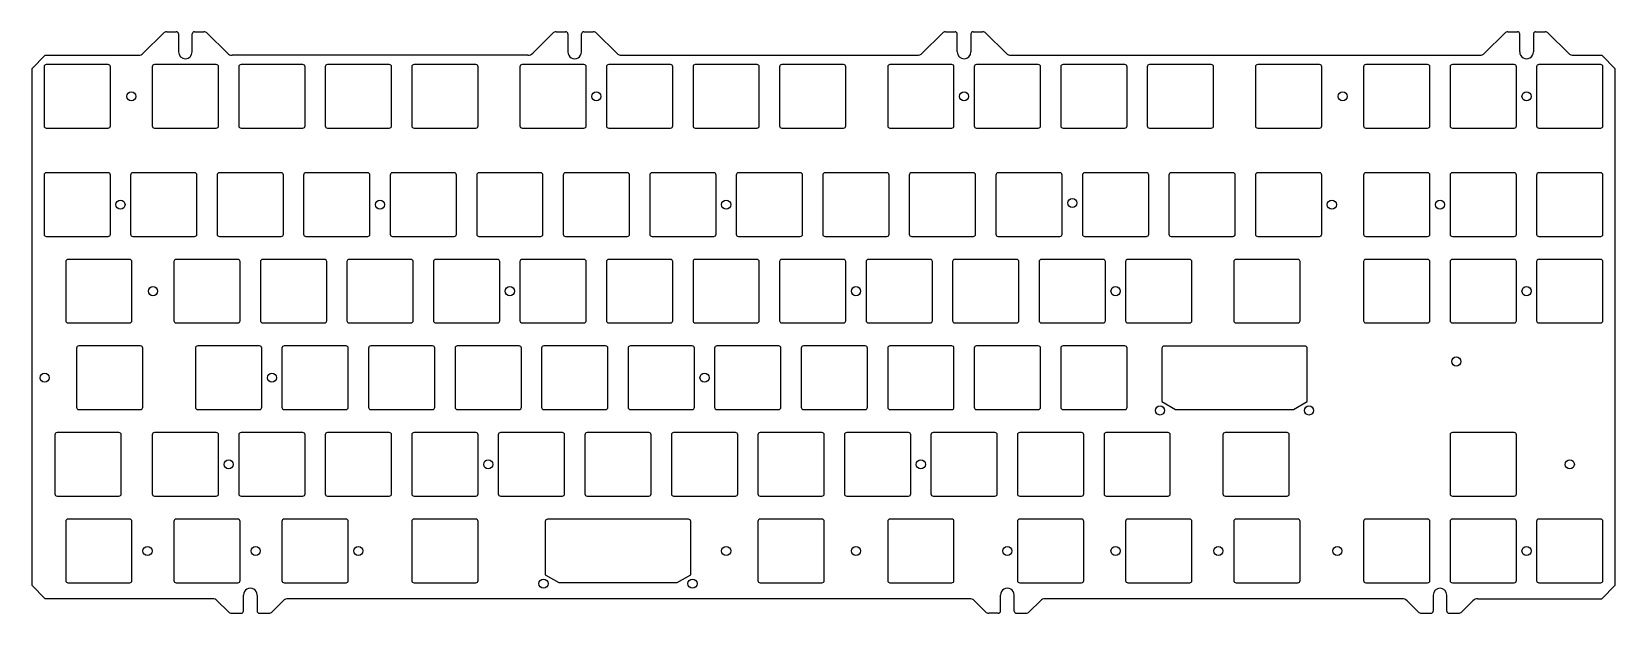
# Model space of a CAD drawing. Header units: millimetres. Extents: x -10 to 339, y -114 to 14.
import ezdxf

# ---------------------------------------------------------------- set-up
doc = ezdxf.new("R2010")
doc.units = ezdxf.units.MM
doc.layers.get('0').update_dxf_attribs({"linetype": 'CONTINUOUS'})
doc.layers.add('BLACK', color=7, linetype='CONTINUOUS')

msp = doc.modelspace()

# ---------------------------------------------------------------- linework, layer by layer
for points in [[(16.5125, 6.5), (16.5125, -6.5, 0.4142123908), (17.0125, -7), (30.6125, -7, 0.4142135624), (31.1125, -6.5), (31.1125, 6.5, 0.4142135624), (30.6125, 7), (17.0125, 7, 0.4142123908)], [(16.5125, 6.5), (16.5125, -6.5, 0.4142123908), (17.0125, -7), (30.6125, -7, 0.4142135624), (31.1125, -6.5), (31.1125, 6.5, 0.4142135624), (30.6125, 7), (17.0125, 7, 0.4142123908)], [(35.5625, 6.5), (35.5625, -6.5, 0.4142123908), (36.0625, -7), (49.6625, -7, 0.4142135624), (50.1625, -6.5), (50.1625, 6.5, 0.4142135624), (49.6625, 7), (36.0625, 7, 0.4142123908)], [(35.5625, -6.5, 0.4142123908), (36.0625, -7), (49.6625, -7, 0.4142135624), (50.1625, -6.5), (50.1625, 6.5, 0.4142135624), (49.6625, 7), (36.0625, 7, 0.4142123908), (35.5625, 6.5)], [(54.6125, 6.5), (54.6125, -6.5, 0.4142123908), (55.1125, -7), (68.7125, -7, 0.4142135624), (69.2125, -6.5), (69.2125, 6.5, 0.4142135624), (68.7125, 7), (55.1125, 7, 0.4142123908)], [(69.2125, 6.5, 0.4142135624), (68.7125, 7), (55.1125, 7, 0.4142123908), (54.6125, 6.5), (54.6125, -6.5, 0.4142123908), (55.1125, -7), (68.7125, -7, 0.4142135624), (69.2125, -6.5)], [(73.6625, 6.5), (73.6625, -6.5, 0.4142123908), (74.1625, -7), (87.7625, -7, 0.4142135624), (88.2625, -6.5), (88.2625, 6.5, 0.4142135624), (87.7625, 7), (74.1625, 7, 0.4142123908)], [(74.1625, -7), (87.7625, -7, 0.4142135624), (88.2625, -6.5), (88.2625, 6.5, 0.4142135624), (87.7625, 7), (74.1625, 7, 0.4142123908), (73.6625, 6.5), (73.6625, -6.5, 0.4142123908)], [(97.475, 6.5), (97.475, -6.5, 0.4142123908), (97.975, -7), (111.575, -7, 0.4142135624), (112.075, -6.5), (112.075, 6.5, 0.4142135624), (111.575, 7), (97.975, 7, 0.4142123908)], [(97.975, 7, 0.4142123908), (97.475, 6.5), (97.475, -6.5, 0.4142123908), (97.975, -7), (111.575, -7, 0.4142135624), (112.075, -6.5), (112.075, 6.5, 0.4142135624), (111.575, 7)], [(178.4375, 6.5), (178.4375, -6.5, 0.4142123908), (178.9375, -7), (192.5375, -7, 0.4142135624), (193.0375, -6.5), (193.0375, 6.5, 0.4142135624), (192.5375, 7), (178.9375, 7, 0.4142123908)], [(193.0375, -6.5), (193.0375, 6.5, 0.4142135624), (192.5375, 7), (178.9375, 7, 0.4142123908), (178.4375, 6.5), (178.4375, -6.5, 0.4142123908), (178.9375, -7), (192.5375, -7, 0.4142135624)], [(197.4875, 6.5), (197.4875, -6.5, 0.4142123908), (197.9875, -7), (211.5875, -7, 0.4142135624), (212.0875, -6.5), (212.0875, 6.5, 0.4142135624), (211.5875, 7), (197.9875, 7, 0.4142123908)], [(211.5875, 7), (197.9875, 7, 0.4142123908), (197.4875, 6.5), (197.4875, -6.5, 0.4142123908), (197.9875, -7), (211.5875, -7, 0.4142135624), (212.0875, -6.5), (212.0875, 6.5, 0.4142135624)], [(216.5375, 6.5), (216.5375, -6.5, 0.4142123908), (217.0375, -7), (230.6375, -7, 0.4142135624), (231.1375, -6.5), (231.1375, 6.5, 0.4142135624), (230.6375, 7), (217.0375, 7, 0.4142123908)], [(231.1375, -6.5), (231.1375, 6.5, 0.4142135624), (230.6375, 7), (217.0375, 7, 0.4142123908), (216.5375, 6.5), (216.5375, -6.5, 0.4142123908), (217.0375, -7), (230.6375, -7, 0.4142135624)], [(235.5875, 6.5), (235.5875, -6.5, 0.4142123908), (236.0875, -7), (249.6875, -7, 0.4142135624), (250.1875, -6.5), (250.1875, 6.5, 0.4142135624), (249.6875, 7), (236.0875, 7, 0.4142123908)], [(250.1875, -6.5), (250.1875, 6.5, 0.4142135624), (249.6875, 7), (236.0875, 7, 0.4142123908), (235.5875, 6.5), (235.5875, -6.5, 0.4142123908), (236.0875, -7), (249.6875, -7, 0.4142135624)], [(240.35, -17.3125), (240.35, -30.3125, 0.4142123908), (240.85, -30.8125), (254.45, -30.8125, 0.4142135624), (254.95, -30.3125), (254.95, -17.3125, 0.4142135624), (254.45, -16.8125), (240.85, -16.8125, 0.4142123908)], [(259.4, -17.3125), (259.4, -30.3125, 0.4142123908), (259.9, -30.8125), (273.5, -30.8125, 0.4142135624), (274, -30.3125), (274, -17.3125, 0.4142135624), (273.5, -16.8125), (259.9, -16.8125, 0.4142123908)], [(254.6375, -36.3625), (254.6375, -49.3625, 0.4142123908), (255.1375, -49.8625), (268.7375, -49.8625, 0.4142135624), (269.2375, -49.3625), (269.2375, -36.3625, 0.4142135624), (268.7375, -35.8625), (255.1375, -35.8625, 0.4142123908)], [(238.79375, -55.4375), (238.79375, -67.1555), (241.79375, -68.8875), (267.79375, -68.8875), (270.79375, -67.1555), (270.79375, -55.4375, 0.4142135624), (270.29375, -54.9375), (239.29375, -54.9375, 0.4142123908)], [(-4.91875, -74.4625), (-4.91875, -87.4625, 0.4142123908), (-4.41875, -87.9625), (9.18125, -87.9625, 0.4142135624), (9.68125, -87.4625), (9.68125, -74.4625, 0.4142135624), (9.18125, -73.9625), (-4.41875, -73.9625, 0.4142123908)], [(16.5125, -74.4625), (16.5125, -87.4625, 0.4142123908), (17.0125, -87.9625), (30.6125, -87.9625, 0.4142135624), (31.1125, -87.4625), (31.1125, -74.4625, 0.4142135624), (30.6125, -73.9625), (17.0125, -73.9625, 0.4142123908)], [(226.065834, -74.462548), (226.065834, -87.462548, 0.4142123908), (226.565834, -87.962548), (240.165834, -87.962548, 0.4142135624), (240.665834, -87.462548), (240.665834, -74.462548, 0.4142135624), (240.165834, -73.962548), (226.565834, -73.962548, 0.4142123908)], [(252.257046, -74.4625), (252.257046, -87.4625, 0.4142123908), (252.757046, -87.9625), (266.357046, -87.9625, 0.4142135624), (266.857046, -87.4625), (266.857046, -74.4625, 0.4142135624), (266.357046, -73.9625), (252.757046, -73.9625, 0.4142123908)], [(11.5625, -93.0125), (-2.0375, -93.0125, 0.4142123908), (-2.5375, -93.5125), (-2.5375, -106.5125, 0.4142123908), (-2.0375, -107.0125), (11.5625, -107.0125, 0.4142135624), (12.0625, -106.5125), (12.0625, -93.5125, 0.4142135624)], [(35.875, -93.5125, 0.4142135624), (35.375, -93.0125), (21.775, -93.0125, 0.4142123908), (21.275, -93.5125), (21.275, -106.5125, 0.4142123908), (21.775, -107.0125), (35.375, -107.0125, 0.4142135624), (35.875, -106.5125)], [(45.0875, -106.5125, 0.4142123908), (45.5875, -107.0125), (59.1875, -107.0125, 0.4142135624), (59.6875, -106.5125), (59.6875, -93.5125, 0.4142135624), (59.1875, -93.0125), (45.5875, -93.0125, 0.4142123908), (45.0875, -93.5125)], [(87.7625, -93.0125), (74.1625, -93.0125, 0.4142123908), (73.6625, -93.5125), (73.6625, -106.5125, 0.4142123908), (74.1625, -107.0125), (87.7625, -107.0125, 0.4142135624), (88.2625, -106.5125), (88.2625, -93.5125, 0.4142135624)], [(103.0625, -105.255525), (106.0625, -106.987525), (132.0625, -106.987525), (135.0625, -105.255525), (135.0625, -93.537525, 0.4142135624), (134.5625, -93.037525), (103.5625, -93.037525, 0.4142123908), (103.0625, -93.537525)], [(163.9625, -107.012525, 0.4142135624), (164.4625, -106.512525), (164.4625, -93.512525, 0.4142135624), (163.9625, -93.012525), (150.3625, -93.012525, 0.4142123908), (149.8625, -93.512525), (149.8625, -106.512525, 0.4142123908), (150.3625, -107.012525)], [(178.4375, -93.512525), (178.4375, -106.512525, 0.4142123908), (178.9375, -107.012525), (192.5375, -107.012525, 0.4142135624), (193.0375, -106.512525), (193.0375, -93.512525, 0.4142135624), (192.5375, -93.012525), (178.9375, -93.012525, 0.4142123908)], [(221.1125, -93.012525), (207.5125, -93.012525, 0.4142123908), (207.0125, -93.512525), (207.0125, -106.512525, 0.4142123908), (207.5125, -107.012525), (221.1125, -107.012525, 0.4142135624), (221.6125, -106.512525), (221.6125, -93.512525, 0.4142135624)], [(244.925, -93.012525), (231.325, -93.012525, 0.4142123908), (230.825, -93.512525), (230.825, -106.512525, 0.4142123908), (231.325, -107.012525), (244.925, -107.012525, 0.4142135624), (245.425, -106.512525), (245.425, -93.512525, 0.4142135624)], [(255.1375, -107.012525), (268.7375, -107.012525, 0.4142135624), (269.2375, -106.512525), (269.2375, -93.512525, 0.4142135624), (268.7375, -93.012525), (255.1375, -93.012525, 0.4142123908), (254.6375, -93.512525), (254.6375, -106.512525, 0.4142123908)]]:
    msp.add_lwpolyline(points, format="xyb", close=True)
for centre in [(276.225, -23.8125), (238.39375, -69.1125), (271.19375, -69.1125), (15.478125, -100.0125), (39.290625, -100.0125), (61.9125, -100.0125), (142.875, -100.0125), (171.45, -100.0125), (204.7875, -100.0125), (228.6, -100.0125), (251.221875, -100.0125), (102.6625, -107.2125), (135.4625, -107.2125)]:
    msp.add_circle(centre, 1)
at = {"layer": 'BLACK', "linetype": 'Continuous'}
for p, q in [((19.732086, 14.224988), (21.812497, 14.225)), ((25.81954, 14.225052), (27.898325, 14.225)), ((105.451794, 14.224988), (107.537497, 14.225)), ((105.451794, 14.224973), (105.451794, 14.224988)), ((111.54454, 14.225052), (113.623325, 14.225)), ((191.176794, 14.224988), (193.262497, 14.225)), ((191.176794, 14.224973), (191.176794, 14.224988)), ((193.262497, 14.224994), (193.262497, 14.225)), ((197.26954, 14.225052), (199.348325, 14.225)), ((315.007086, 14.224988), (317.087497, 14.225)), ((321.09454, 14.225052), (323.173325, 14.225)), ((14.5518, 9.4643), (19.01955, 13.93205)), ((22.3125, 13.724999), (22.312506, 13.724999)), ((22.312506, 13.724999), (22.3125, 9.775002)), ((25.3125, 9.774998), (25.3125, 13.7249)), ((33.07316, 9.46434), (28.600768, 13.936732)), ((104.7445, 13.932), (100.27685, 9.46435)), ((108.0375, 13.724999), (108.037506, 13.724999)), ((108.037506, 13.724999), (108.0375, 9.775002)), ((111.0375, 9.775), (111.0375, 13.7249)), ((114.334208, 13.928326), (118.79818, 9.46436)), ((190.4695, 13.932), (186.0018, 9.4643)), ((193.762494, 13.725), (193.7625, 13.725)), ((193.7625, 9.775), (193.7625, 13.725)), ((196.7625, 13.7249), (196.7625, 9.775)), ((200.059208, 13.928326), (204.52318, 9.46436)), ((309.8268, 9.4643), (314.29455, 13.93205)), ((317.5875, 13.724999), (317.587506, 13.724999)), ((317.5875, 9.775002), (317.587506, 13.724999)), ((320.5875, 13.7249), (320.5875, 9.775)), ((323.884208, 13.928326), (328.34818, 9.46436)), ((-10.025, 6.025), (-7.025, 9.025)), ((-7.025, 9.025), (13.49768, 9.025)), ((6.8, 7), (-6.799999, 7)), ((99.21618, 9.025), (34.1338, 9.025)), ((130.625, 7), (117.025, 7)), ((119.8588, 9.025), (184.94768, 9.025)), ((149.675, 7), (136.075, 7)), ((168.725, 7), (155.125, 7)), ((205.5838, 9.025), (308.77268, 9.025)), ((273.5, 7), (259.9, 7)), ((297.3125, 7), (283.7125, 7)), ((316.3625, 7), (302.7625, 7)), ((335.4125, 7), (321.8125, 7)), ((329.4088, 9.025), (335.6375, 9.025)), ((338.6375, 6.025), (335.6375, 9.025)), ((-10.025, 6.025), (-10.025, -107.5375)), ((-7.3, 6.499999), (-7.3, -6.499999)), ((7.3, -6.5), (7.3, 6.5)), ((116.525, 6.5), (116.525, -6.5)), ((131.125, -6.5), (131.125, 6.5)), ((135.575, 6.5), (135.575, -6.5)), ((150.175, -6.5), (150.175, 6.5)), ((154.625, 6.5), (154.625, -6.5)), ((169.225, -6.5), (169.225, 6.5)), ((259.4, 6.5), (259.4, -6.5)), ((274, -6.5), (274, 6.5)), ((283.2125, 6.5), (283.2125, -6.5)), ((297.8125, -6.5), (297.8125, 6.5)), ((302.2625, 6.5), (302.2625, -6.5)), ((316.8625, -6.5), (316.8625, 6.5)), ((321.3125, 6.5), (321.3125, -6.5)), ((335.9125, -6.5), (335.9125, 6.5)), ((338.6375, -107.5375), (338.6375, 6.025)), ((-6.799999, -7), (6.8, -7)), ((117.025, -7), (130.625, -7)), ((136.075, -7), (149.675, -7)), ((155.125, -7), (168.725, -7)), ((259.9, -7), (273.5, -7)), ((283.7125, -7), (297.3125, -7)), ((302.7625, -7), (316.3625, -7)), ((321.8125, -7), (335.4125, -7)), ((-7.3, -17.312501), (-7.3, -30.312499)), ((6.8, -16.8125), (-6.799999, -16.8125)), ((7.3, -30.3125), (7.3, -17.3125)), ((11.75, -17.3125), (11.75, -30.3125)), ((25.85, -16.8125), (12.25, -16.8125)), ((26.35, -30.3125), (26.35, -17.3125)), ((30.8, -17.3125), (30.8, -30.3125)), ((44.9, -16.8125), (31.3, -16.8125)), ((45.4, -30.3125), (45.4, -17.3125)), ((49.85, -17.3125), (49.85, -30.3125)), ((63.95, -16.8125), (50.35, -16.8125)), ((64.45, -30.3125), (64.45, -17.3125)), ((68.9, -17.3125), (68.9, -30.3125)), ((83, -16.8125), (69.4, -16.8125)), ((83.5, -30.3125), (83.5, -17.3125)), ((87.95, -17.3125), (87.95, -30.3125)), ((102.05, -16.8125), (88.45, -16.8125)), ((102.55, -30.3125), (102.55, -17.3125)), ((107, -17.3125), (107, -30.3125)), ((121.1, -16.8125), (107.5, -16.8125)), ((121.6, -30.3125), (121.6, -17.3125)), ((126.05, -17.3125), (126.05, -30.3125)), ((140.15, -16.8125), (126.55, -16.8125)), ((140.65, -30.3125), (140.65, -17.3125)), ((145.1, -17.3125), (145.1, -30.3125)), ((159.2, -16.8125), (145.6, -16.8125)), ((159.7, -30.3125), (159.7, -17.3125)), ((164.15, -17.3125), (164.15, -30.3125)), ((178.25, -16.8125), (164.65, -16.8125)), ((178.75, -30.3125), (178.75, -17.3125)), ((183.2, -17.3125), (183.2, -30.3125)), ((197.3, -16.8125), (183.7, -16.8125)), ((197.8, -30.3125), (197.8, -17.3125)), ((202.25, -17.3125), (202.25, -30.3125)), ((216.35, -16.8125), (202.75, -16.8125)), ((216.85, -30.3125), (216.85, -17.3125)), ((221.3, -17.3125), (221.3, -30.3125)), ((235.4, -16.8125), (221.8, -16.8125)), ((235.9, -30.3125), (235.9, -17.3125)), ((283.2125, -17.3125), (283.2125, -30.3125)), ((297.3125, -16.8125), (283.7125, -16.8125)), ((297.8125, -30.3125), (297.8125, -17.3125)), ((302.2625, -17.3125), (302.2625, -30.3125)), ((316.3625, -16.8125), (302.7625, -16.8125)), ((316.8625, -30.3125), (316.8625, -17.3125)), ((321.3125, -17.3125), (321.3125, -30.3125)), ((335.4125, -16.8125), (321.8125, -16.8125)), ((335.9125, -30.3125), (335.9125, -17.3125)), ((-6.799999, -30.8125), (6.8, -30.8125)), ((12.25, -30.8125), (25.85, -30.8125)), ((31.3, -30.8125), (44.9, -30.8125)), ((50.35, -30.8125), (63.95, -30.8125)), ((69.4, -30.8125), (83, -30.8125)), ((88.45, -30.8125), (102.05, -30.8125)), ((107.5, -30.8125), (121.1, -30.8125)), ((126.55, -30.8125), (140.15, -30.8125)), ((145.6, -30.8125), (159.2, -30.8125)), ((164.65, -30.8125), (178.25, -30.8125)), ((183.7, -30.8125), (197.3, -30.8125)), ((202.75, -30.8125), (216.35, -30.8125)), ((221.8, -30.8125), (235.4, -30.8125)), ((283.7125, -30.8125), (297.3125, -30.8125)), ((302.7625, -30.8125), (316.3625, -30.8125)), ((321.8125, -30.8125), (335.4125, -30.8125)), ((-2.5375, -36.362501), (-2.5375, -49.362499)), ((11.5625, -35.8625), (-2.037499, -35.8625)), ((12.0625, -49.3625), (12.0625, -36.3625)), ((21.275, -36.3625), (21.275, -49.3625)), ((35.375, -35.8625), (21.775, -35.8625)), ((35.875, -49.3625), (35.875, -36.3625)), ((40.325, -36.3625), (40.325, -49.3625)), ((54.425, -35.8625), (40.825, -35.8625)), ((54.925, -49.3625), (54.925, -36.3625)), ((59.375, -36.3625), (59.375, -49.3625)), ((73.475, -35.8625), (59.875, -35.8625)), ((73.975, -49.3625), (73.975, -36.3625)), ((78.425, -36.3625), (78.425, -49.3625)), ((92.525, -35.8625), (78.925, -35.8625)), ((93.025, -49.3625), (93.025, -36.3625)), ((97.475, -36.3625), (97.475, -49.3625)), ((111.575, -35.8625), (97.975, -35.8625)), ((112.075, -49.3625), (112.075, -36.3625)), ((116.525, -36.3625), (116.525, -49.3625)), ((130.625, -35.8625), (117.025, -35.8625)), ((131.125, -49.3625), (131.125, -36.3625)), ((135.575, -36.3625), (135.575, -49.3625)), ((149.675, -35.8625), (136.075, -35.8625)), ((150.175, -49.3625), (150.175, -36.3625)), ((154.625, -36.3625), (154.625, -49.3625)), ((168.725, -35.8625), (155.125, -35.8625)), ((169.225, -49.3625), (169.225, -36.3625)), ((173.675, -36.3625), (173.675, -49.3625)), ((187.775, -35.8625), (174.175, -35.8625)), ((188.275, -49.3625), (188.275, -36.3625)), ((192.725, -36.3625), (192.725, -49.3625)), ((206.825, -35.8625), (193.225, -35.8625)), ((207.325, -49.3625), (207.325, -36.3625)), ((211.775, -36.3625), (211.775, -49.3625)), ((225.875, -35.8625), (212.275, -35.8625)), ((226.375, -49.3625), (226.375, -36.3625)), ((230.825, -36.3625), (230.825, -49.3625)), ((244.925, -35.8625), (231.325, -35.8625)), ((245.425, -49.3625), (245.425, -36.3625)), ((283.2125, -36.3625), (283.2125, -49.3625)), ((297.3125, -35.8625), (283.7125, -35.8625)), ((297.8125, -49.3625), (297.8125, -36.3625)), ((302.2625, -36.3625), (302.2625, -49.3625)), ((316.3625, -35.8625), (302.7625, -35.8625)), ((316.8625, -49.3625), (316.8625, -36.3625)), ((321.3125, -36.3625), (321.3125, -49.3625)), ((335.4125, -35.8625), (321.8125, -35.8625)), ((335.9125, -49.3625), (335.9125, -36.3625)), ((-2.037499, -49.8625), (11.5625, -49.8625)), ((21.775, -49.8625), (35.375, -49.8625)), ((40.825, -49.8625), (54.425, -49.8625)), ((59.875, -49.8625), (73.475, -49.8625)), ((78.925, -49.8625), (92.525, -49.8625)), ((97.975, -49.8625), (111.575, -49.8625)), ((117.025, -49.8625), (130.625, -49.8625)), ((136.075, -49.8625), (149.675, -49.8625)), ((155.125, -49.8625), (168.725, -49.8625)), ((174.175, -49.8625), (187.775, -49.8625)), ((193.225, -49.8625), (206.825, -49.8625)), ((212.275, -49.8625), (225.875, -49.8625)), ((231.325, -49.8625), (244.925, -49.8625)), ((283.7125, -49.8625), (297.3125, -49.8625)), ((302.7625, -49.8625), (316.3625, -49.8625)), ((321.8125, -49.8625), (335.4125, -49.8625)), ((-0.15625, -55.4125), (-0.15625, -68.412499)), ((13.94375, -54.912499), (0.34375, -54.912499)), ((14.44375, -68.412499), (14.44375, -55.412499)), ((26.0375, -55.4125), (26.0375, -68.4125)), ((40.1375, -54.9125), (26.5375, -54.9125)), ((40.6375, -68.4125), (40.6375, -55.4125)), ((45.0875, -55.4125), (45.0875, -68.4125)), ((59.1875, -54.9125), (45.5875, -54.9125)), ((59.6875, -68.4125), (59.6875, -55.4125)), ((64.1375, -55.4125), (64.1375, -68.4125)), ((78.2375, -54.9125), (64.6375, -54.9125)), ((78.7375, -68.4125), (78.7375, -55.4125)), ((83.1875, -55.4125), (83.1875, -68.4125)), ((97.2875, -54.9125), (83.6875, -54.9125)), ((97.7875, -68.4125), (97.7875, -55.4125)), ((102.2375, -55.4125), (102.2375, -68.4125)), ((116.3375, -54.9125), (102.7375, -54.9125)), ((116.8375, -68.4125), (116.8375, -55.4125)), ((121.2875, -55.4125), (121.2875, -68.4125)), ((135.3875, -54.9125), (121.7875, -54.9125)), ((135.8875, -68.4125), (135.8875, -55.4125)), ((140.3375, -55.4125), (140.3375, -68.4125)), ((154.4375, -54.9125), (140.8375, -54.9125)), ((154.9375, -68.4125), (154.9375, -55.4125)), ((159.3875, -55.4125), (159.3875, -68.4125)), ((173.4875, -54.9125), (159.8875, -54.9125)), ((173.9875, -68.4125), (173.9875, -55.4125)), ((178.4375, -55.4125), (178.4375, -68.4125)), ((192.5375, -54.9125), (178.9375, -54.9125)), ((193.0375, -68.4125), (193.0375, -55.4125)), ((197.4875, -55.4125), (197.4875, -68.4125)), ((211.5875, -54.9125), (197.9875, -54.9125)), ((212.0875, -68.4125), (212.0875, -55.4125)), ((216.5375, -55.4125), (216.5375, -68.4125)), ((230.6375, -54.9125), (217.0375, -54.9125)), ((231.1375, -68.4125), (231.1375, -55.4125)), ((0.343751, -68.912499), (13.94375, -68.912499)), ((26.5375, -68.9125), (40.1375, -68.9125)), ((45.5875, -68.9125), (59.1875, -68.9125)), ((64.6375, -68.9125), (78.2375, -68.9125)), ((83.6875, -68.9125), (97.2875, -68.9125)), ((102.7375, -68.9125), (116.3375, -68.9125)), ((121.7875, -68.9125), (135.3875, -68.9125)), ((140.8375, -68.9125), (154.4375, -68.9125)), ((159.8875, -68.9125), (173.4875, -68.9125)), ((178.9375, -68.9125), (192.5375, -68.9125)), ((197.9875, -68.9125), (211.5875, -68.9125)), ((217.0375, -68.9125), (230.6375, -68.9125)), ((35.5625, -74.4625), (35.5625, -87.4625)), ((49.6625, -73.9625), (36.0625, -73.9625)), ((50.1625, -87.4625), (50.1625, -74.4625)), ((54.6125, -74.4625), (54.6125, -87.4625)), ((68.7125, -73.9625), (55.1125, -73.9625)), ((69.2125, -87.4625), (69.2125, -74.4625)), ((73.6625, -74.4625), (73.6625, -87.4625)), ((87.7625, -73.9625), (74.1625, -73.9625)), ((88.2625, -87.4625), (88.2625, -74.4625)), ((92.7125, -74.4625), (92.7125, -87.4625)), ((106.8125, -73.9625), (93.2125, -73.9625)), ((107.3125, -87.4625), (107.3125, -74.4625)), ((111.7625, -74.4625), (111.7625, -87.4625)), ((125.8625, -73.9625), (112.2625, -73.9625)), ((126.3625, -87.4625), (126.3625, -74.4625)), ((130.8125, -74.4625), (130.8125, -87.4625)), ((144.9125, -73.9625), (131.3125, -73.9625)), ((145.4125, -87.4625), (145.4125, -74.4625)), ((149.8625, -74.4625), (149.8625, -87.4625)), ((163.9625, -73.9625), (150.3625, -73.9625)), ((164.4625, -87.4625), (164.4625, -74.4625)), ((168.9125, -74.4625), (168.9125, -87.4625)), ((183.0125, -73.9625), (169.4125, -73.9625)), ((183.5125, -87.4625), (183.5125, -74.4625)), ((187.9625, -74.4625), (187.9625, -87.4625)), ((202.0625, -73.9625), (188.4625, -73.9625)), ((202.5625, -87.4625), (202.5625, -74.4625)), ((207.0125, -74.4625), (207.0125, -87.4625)), ((221.1125, -73.9625), (207.5125, -73.9625)), ((221.6125, -87.4625), (221.6125, -74.4625)), ((302.2625, -74.4625), (302.2625, -87.4625)), ((316.3625, -73.9625), (302.7625, -73.9625)), ((316.8625, -87.4625), (316.8625, -74.4625)), ((36.0625, -87.9625), (49.6625, -87.9625)), ((55.1125, -87.9625), (68.7125, -87.9625)), ((74.1625, -87.9625), (87.7625, -87.9625)), ((93.2125, -87.9625), (106.8125, -87.9625)), ((112.2625, -87.9625), (125.8625, -87.9625)), ((131.3125, -87.9625), (144.9125, -87.9625)), ((150.3625, -87.9625), (163.9625, -87.9625)), ((169.4125, -87.9625), (183.0125, -87.9625)), ((188.4625, -87.9625), (202.0625, -87.9625)), ((207.5125, -87.9625), (221.1125, -87.9625)), ((302.7625, -87.9625), (316.3625, -87.9625)), ((283.2125, -93.5125), (283.2125, -106.5125)), ((297.3125, -93.0125), (283.7125, -93.0125)), ((297.8125, -106.5125), (297.8125, -93.5125)), ((302.2625, -93.5125), (302.2625, -106.5125)), ((316.3625, -93.0125), (302.7625, -93.0125)), ((316.8625, -106.5125), (316.8625, -93.5125)), ((321.3125, -93.5125), (321.3125, -106.5125)), ((335.4125, -93.0125), (321.8125, -93.0125)), ((335.9125, -106.5125), (335.9125, -93.5125)), ((-10.025, -107.5375), (-7.025, -110.5375)), ((283.7125, -107.0125), (297.3125, -107.0125)), ((302.7625, -107.0125), (316.3625, -107.0125)), ((321.8125, -107.0125), (335.4125, -107.0125)), ((335.6375, -110.5375), (338.6375, -107.5375)), ((29.7786, -110.5375), (-7.025, -110.5375)), ((30.844351, -110.981829), (33.307141, -113.444577)), ((36.600052, -113.2375), (36.600052, -109.7125)), ((39.600052, -109.71252), (39.600006, -113.239629)), ((42.892826, -113.444726), (45.360676, -110.976876)), ((45.36068, -110.97688), (45.360676, -110.976876)), ((196.4661, -110.5375), (46.421329, -110.5375)), ((199.994665, -113.4446), (197.522053, -110.972031)), ((203.287552, -113.2375), (203.287552, -109.7125)), ((206.287506, -113.235157), (206.287552, -109.72949)), ((209.580326, -113.444726), (212.048176, -110.976876)), ((212.04818, -110.97688), (212.048176, -110.976876)), ((213.1089, -110.537516), (213.1089, -110.5375)), ((291.7162, -110.5375), (213.1089, -110.5375)), ((295.244631, -113.444583), (292.772258, -110.972258)), ((298.5375, -109.7125), (298.5375, -113.2375)), ((301.5375, -113.235264), (301.5375, -109.7125)), ((304.8303, -113.4447), (307.29805, -110.97695)), ((308.358899, -110.537516), (335.6375, -110.5375)), ((308.358899, -110.537532), (308.358899, -110.537516)), ((34.0143, -113.7375), (36.100029, -113.7375)), ((40.100103, -113.7375), (42.191296, -113.737488)), ((202.787552, -113.7375), (200.7018, -113.7375)), ((206.787603, -113.7375), (208.878796, -113.737488)), ((295.951725, -113.7375), (298.0375, -113.737448)), ((302.039728, -113.7375), (304.128575, -113.737534))]:
    msp.add_line(p, q, dxfattribs=at)
at = {"layer": 'BLACK'}
for centre in [(11.90625, 0), (114.3, 0), (195.2625, 0), (278.60625, 0), (319.0875, 0), (9.525, -23.8125), (66.675, -23.8125), (142.875, -23.8125), (219.0842, -23.4625), (300.0375, -23.8125), (16.66875, -42.8625), (95.25, -42.8625), (171.45, -42.8625), (228.6, -42.8625), (319.0875, -42.8625), (303.609375, -58.340625), (-7.14375, -61.9125), (42.8625, -61.9125), (138.1125, -61.9125), (33.3375, -80.9625), (90.4875, -80.9625), (185.7375, -80.9625), (328.6125, -80.9625), (277.415625, -100.0125), (319.0875, -100.0125)]:
    msp.add_circle(centre, 1, dxfattribs=at)
for centre, radius, start, end in [((19.7269, 13.2247), 1.000344, 89.7029523, 135), ((21.8125, 13.725), 0.5, 359.99988541, 90.00034377), ((25.8127, 13.7249), 0.5002, 89.21648079, 180), ((27.8983, 13.225), 1, 45.3753221, 89.99856761), ((105.4517, 13.2248), 1.000132, 89.99461513, 135), ((107.5375, 13.725), 0.5, 359.99988541, 90.00034377), ((111.5377, 13.7249), 0.5002, 89.21648079, 180), ((113.6233, 13.2248), 1.0002, 44.70097325, 89.99856789), ((191.1767, 13.2248), 1.000132, 89.99461513, 135), ((193.2625, 13.725), 0.499994, 0, 90.00034378), ((197.2627, 13.7249), 0.5002, 89.21648079, 180), ((199.3483, 13.2248), 1.0002, 44.70097325, 89.99856789), ((315.0019, 13.2247), 1.000344, 89.7029523, 135), ((317.0875, 13.725), 0.5, 359.99988541, 90.00034377), ((321.0877, 13.7249), 0.5002, 89.21648079, 180), ((323.1733, 13.2248), 1.0002, 44.70097325, 89.99856789), ((-6.799999, 6.499999), 0.500001, 90, 180), ((6.8, 6.5), 0.5, 0, 90), ((13.4911, 10.525), 1.500056, 270.25133587, 315), ((23.8125, 9.775), 1.5, 179.99992361, 359.99992361), ((34.1338, 10.5249), 1.4999, 224.99783912, 270), ((99.2162, 10.525), 1.499986, 269.99923606, 315), ((109.5375, 9.775), 1.5, 179.99992361, 0), ((117.025, 6.5), 0.5, 90, 180), ((119.8588, 10.5248), 1.4998, 224.9951377, 270), ((130.625, 6.5), 0.5, 0, 90), ((136.075, 6.5), 0.5, 90, 180), ((149.675, 6.5), 0.5, 0, 90), ((155.125, 6.5), 0.5, 90, 180), ((168.725, 6.5), 0.5, 0, 90), ((184.9411, 10.525), 1.500056, 270.25133587, 315), ((195.2625, 9.775), 1.5, 180, 0), ((205.5838, 10.5248), 1.4998, 224.9951377, 270), ((259.9, 6.5), 0.5, 90, 180), ((273.5, 6.5), 0.5, 0, 90), ((283.7125, 6.5), 0.5, 90, 180), ((297.3125, 6.5), 0.5, 0, 90), ((302.7625, 6.5), 0.5, 90, 180), ((308.7661, 10.525), 1.500056, 270.25133587, 315), ((316.3625, 6.5), 0.5, 0, 90), ((319.0875, 9.775), 1.5, 179.99992361, 0), ((321.8125, 6.5), 0.5, 90, 180), ((329.4088, 10.5248), 1.4998, 224.9951377, 270), ((335.4125, 6.5), 0.5, 0, 90), ((-6.799999, -6.499999), 0.500001, 180, 270), ((6.8, -6.5), 0.5, 270, 0), ((117.025, -6.5), 0.5, 180, 270), ((130.625, -6.5), 0.5, 270, 0), ((136.075, -6.5), 0.5, 180, 270), ((149.675, -6.5), 0.5, 270, 0), ((155.125, -6.5), 0.5, 180, 270), ((168.725, -6.5), 0.5, 270, 0), ((259.9, -6.5), 0.5, 180, 270), ((273.5, -6.5), 0.5, 270, 0), ((283.7125, -6.5), 0.5, 180, 270), ((297.3125, -6.5), 0.5, 270, 0), ((302.7625, -6.5), 0.5, 180, 270), ((316.3625, -6.5), 0.5, 270, 0), ((321.8125, -6.5), 0.5, 180, 270), ((335.4125, -6.5), 0.5, 270, 0), ((-6.799999, -17.312501), 0.500001, 90, 180), ((6.8, -17.3125), 0.5, 0, 90), ((12.25, -17.3125), 0.5, 90, 180), ((25.85, -17.3125), 0.5, 0, 90), ((31.3, -17.3125), 0.5, 90, 180), ((44.9, -17.3125), 0.5, 0, 90), ((50.35, -17.3125), 0.5, 90, 180), ((63.95, -17.3125), 0.5, 0, 90), ((69.4, -17.3125), 0.5, 90, 180), ((83, -17.3125), 0.5, 0, 90), ((88.45, -17.3125), 0.5, 90, 180), ((102.05, -17.3125), 0.5, 0, 90), ((107.5, -17.3125), 0.5, 90, 180), ((121.1, -17.3125), 0.5, 0, 90), ((126.55, -17.3125), 0.5, 90, 180), ((140.15, -17.3125), 0.5, 0, 90), ((145.6, -17.3125), 0.5, 90, 180), ((159.2, -17.3125), 0.5, 0, 90), ((164.65, -17.3125), 0.5, 90, 180), ((178.25, -17.3125), 0.5, 0, 90), ((183.7, -17.3125), 0.5, 90, 180), ((197.3, -17.3125), 0.5, 0, 90), ((202.75, -17.3125), 0.5, 90, 180), ((216.35, -17.3125), 0.5, 0, 90), ((221.8, -17.3125), 0.5, 90, 180), ((235.4, -17.3125), 0.5, 0, 90), ((283.7125, -17.3125), 0.5, 90, 180), ((297.3125, -17.3125), 0.5, 0, 90), ((302.7625, -17.3125), 0.5, 90, 180), ((316.3625, -17.3125), 0.5, 0, 90), ((321.8125, -17.3125), 0.5, 90, 180), ((335.4125, -17.3125), 0.5, 0, 90), ((-6.799999, -30.312499), 0.500001, 180, 270), ((6.8, -30.3125), 0.5, 270, 0), ((12.25, -30.3125), 0.5, 180, 270), ((25.85, -30.3125), 0.5, 270, 0), ((31.3, -30.3125), 0.5, 180, 270), ((44.9, -30.3125), 0.5, 270, 0), ((50.35, -30.3125), 0.5, 180, 270), ((63.95, -30.3125), 0.5, 270, 0), ((69.4, -30.3125), 0.5, 180, 270), ((83, -30.3125), 0.5, 270, 0), ((88.45, -30.3125), 0.5, 180, 270), ((102.05, -30.3125), 0.5, 270, 0), ((107.5, -30.3125), 0.5, 180, 270), ((121.1, -30.3125), 0.5, 270, 0), ((126.55, -30.3125), 0.5, 180, 270), ((140.15, -30.3125), 0.5, 270, 0), ((145.6, -30.3125), 0.5, 180, 270), ((159.2, -30.3125), 0.5, 270, 0), ((164.65, -30.3125), 0.5, 180, 270), ((178.25, -30.3125), 0.5, 270, 0), ((183.7, -30.3125), 0.5, 180, 270), ((197.3, -30.3125), 0.5, 270, 0), ((202.75, -30.3125), 0.5, 180, 270), ((216.35, -30.3125), 0.5, 270, 0), ((221.8, -30.3125), 0.5, 180, 270), ((235.4, -30.3125), 0.5, 270, 0), ((283.7125, -30.3125), 0.5, 180, 270), ((297.3125, -30.3125), 0.5, 270, 0), ((302.7625, -30.3125), 0.5, 180, 270), ((316.3625, -30.3125), 0.5, 270, 0), ((321.8125, -30.3125), 0.5, 180, 270), ((335.4125, -30.3125), 0.5, 270, 0), ((-2.037499, -36.362501), 0.500001, 90, 180), ((11.5625, -36.3625), 0.5, 0, 90), ((21.775, -36.3625), 0.5, 90, 180), ((35.375, -36.3625), 0.5, 0, 90), ((40.825, -36.3625), 0.5, 90, 180), ((54.425, -36.3625), 0.5, 0, 90), ((59.875, -36.3625), 0.5, 90, 180), ((73.475, -36.3625), 0.5, 0, 90), ((78.925, -36.3625), 0.5, 90, 180), ((92.525, -36.3625), 0.5, 0, 90), ((97.975, -36.3625), 0.5, 90, 180), ((111.575, -36.3625), 0.5, 0, 90), ((117.025, -36.3625), 0.5, 90, 180), ((130.625, -36.3625), 0.5, 0, 90), ((136.075, -36.3625), 0.5, 90, 180), ((149.675, -36.3625), 0.5, 0, 90), ((155.125, -36.3625), 0.5, 90, 180), ((168.725, -36.3625), 0.5, 0, 90), ((174.175, -36.3625), 0.5, 90, 180), ((187.775, -36.3625), 0.5, 0, 90), ((193.225, -36.3625), 0.5, 90, 180), ((206.825, -36.3625), 0.5, 0, 90), ((212.275, -36.3625), 0.5, 90, 180), ((225.875, -36.3625), 0.5, 0, 90), ((231.325, -36.3625), 0.5, 90, 180), ((244.925, -36.3625), 0.5, 0, 90), ((283.7125, -36.3625), 0.5, 90, 180), ((297.3125, -36.3625), 0.5, 0, 90), ((302.7625, -36.3625), 0.5, 90, 180), ((316.3625, -36.3625), 0.5, 0, 90), ((321.8125, -36.3625), 0.5, 90, 180), ((335.4125, -36.3625), 0.5, 0, 90), ((-2.037499, -49.362499), 0.500001, 180, 270), ((11.5625, -49.3625), 0.5, 270, 0), ((21.775, -49.3625), 0.5, 180, 270), ((35.375, -49.3625), 0.5, 270, 0), ((40.825, -49.3625), 0.5, 180, 270), ((54.425, -49.3625), 0.5, 270, 0), ((59.875, -49.3625), 0.5, 180, 270), ((73.475, -49.3625), 0.5, 270, 0), ((78.925, -49.3625), 0.5, 180, 270), ((92.525, -49.3625), 0.5, 270, 0), ((97.975, -49.3625), 0.5, 180, 270), ((111.575, -49.3625), 0.5, 270, 0), ((117.025, -49.3625), 0.5, 180, 270), ((130.625, -49.3625), 0.5, 270, 0), ((136.075, -49.3625), 0.5, 180, 270), ((149.675, -49.3625), 0.5, 270, 0), ((155.125, -49.3625), 0.5, 180, 270), ((168.725, -49.3625), 0.5, 270, 0), ((174.175, -49.3625), 0.5, 180, 270), ((187.775, -49.3625), 0.5, 270, 0), ((193.225, -49.3625), 0.5, 180, 270), ((206.825, -49.3625), 0.5, 270, 0), ((212.275, -49.3625), 0.5, 180, 270), ((225.875, -49.3625), 0.5, 270, 0), ((231.325, -49.3625), 0.5, 180, 270), ((244.925, -49.3625), 0.5, 270, 0), ((283.7125, -49.3625), 0.5, 180, 270), ((297.3125, -49.3625), 0.5, 270, 0), ((302.7625, -49.3625), 0.5, 180, 270), ((316.3625, -49.3625), 0.5, 270, 0), ((321.8125, -49.3625), 0.5, 180, 270), ((335.4125, -49.3625), 0.5, 270, 0), ((0.343751, -55.4125), 0.500001, 90.00011459, 180), ((13.94375, -55.4125), 0.500001, 0.00011459, 90), ((26.5375, -55.4125), 0.5, 90, 180), ((40.1375, -55.4125), 0.5, 0, 90), ((45.5875, -55.4125), 0.5, 90, 180), ((59.1875, -55.4125), 0.5, 0, 90), ((64.6375, -55.4125), 0.5, 90, 180), ((78.2375, -55.4125), 0.5, 0, 90), ((83.6875, -55.4125), 0.5, 90, 180), ((97.2875, -55.4125), 0.5, 0, 90), ((102.7375, -55.4125), 0.5, 90, 180), ((116.3375, -55.4125), 0.5, 0, 90), ((121.7875, -55.4125), 0.5, 90, 180), ((135.3875, -55.4125), 0.5, 0, 90), ((140.8375, -55.4125), 0.5, 90, 180), ((154.4375, -55.4125), 0.5, 0, 90), ((159.8875, -55.4125), 0.5, 90, 180), ((173.4875, -55.4125), 0.5, 0, 90), ((178.9375, -55.4125), 0.5, 90, 180), ((192.5375, -55.4125), 0.5, 0, 90), ((197.9875, -55.4125), 0.5, 90, 180), ((211.5875, -55.4125), 0.5, 0, 90), ((217.0375, -55.4125), 0.5, 90, 180), ((230.6375, -55.4125), 0.5, 0, 90), ((0.343751, -68.412498), 0.500001, 180.00011459, 270), ((13.94375, -68.4125), 0.5, 270, 0.00011459), ((26.5375, -68.4125), 0.5, 180, 270), ((40.1375, -68.4125), 0.5, 270, 0), ((45.5875, -68.4125), 0.5, 180, 270), ((59.1875, -68.4125), 0.5, 270, 0), ((64.6375, -68.4125), 0.5, 180, 270), ((78.2375, -68.4125), 0.5, 270, 0), ((83.6875, -68.4125), 0.5, 180, 270), ((97.2875, -68.4125), 0.5, 270, 0), ((102.7375, -68.4125), 0.5, 180, 270), ((116.3375, -68.4125), 0.5, 270, 0), ((121.7875, -68.4125), 0.5, 180, 270), ((135.3875, -68.4125), 0.5, 270, 0), ((140.8375, -68.4125), 0.5, 180, 270), ((154.4375, -68.4125), 0.5, 270, 0), ((159.8875, -68.4125), 0.5, 180, 270), ((173.4875, -68.4125), 0.5, 270, 0), ((178.9375, -68.4125), 0.5, 180, 270), ((192.5375, -68.4125), 0.5, 270, 0), ((197.9875, -68.4125), 0.5, 180, 270), ((211.5875, -68.4125), 0.5, 270, 0), ((217.0375, -68.4125), 0.5, 180, 270), ((230.6375, -68.4125), 0.5, 270, 0), ((36.0625, -74.4625), 0.5, 90, 180), ((49.6625, -74.4625), 0.5, 0, 90), ((55.1125, -74.4625), 0.5, 90, 180), ((68.7125, -74.4625), 0.5, 0, 90), ((74.1625, -74.4625), 0.5, 90, 180), ((87.7625, -74.4625), 0.5, 0, 90), ((93.2125, -74.4625), 0.5, 90, 180), ((106.8125, -74.4625), 0.5, 0, 90), ((112.2625, -74.4625), 0.5, 90, 180), ((125.8625, -74.4625), 0.5, 0, 90), ((131.3125, -74.4625), 0.5, 90, 180), ((144.9125, -74.4625), 0.5, 0, 90), ((150.3625, -74.4625), 0.5, 90, 180), ((163.9625, -74.4625), 0.5, 0, 90), ((169.4125, -74.4625), 0.5, 90, 180), ((183.0125, -74.4625), 0.5, 0, 90), ((188.4625, -74.4625), 0.5, 90, 180), ((202.0625, -74.4625), 0.5, 0, 90), ((207.5125, -74.4625), 0.5, 90, 180), ((221.1125, -74.4625), 0.5, 0, 90), ((302.7625, -74.4625), 0.5, 90, 180), ((316.3625, -74.4625), 0.5, 0, 90), ((36.0625, -87.4625), 0.5, 180, 270), ((49.6625, -87.4625), 0.5, 270, 0), ((55.1125, -87.4625), 0.5, 180, 270), ((68.7125, -87.4625), 0.5, 270, 0), ((74.1625, -87.4625), 0.5, 180, 270), ((87.7625, -87.4625), 0.5, 270, 0), ((93.2125, -87.4625), 0.5, 180, 270), ((106.8125, -87.4625), 0.5, 270, 0), ((112.2625, -87.4625), 0.5, 180, 270), ((125.8625, -87.4625), 0.5, 270, 0), ((131.3125, -87.4625), 0.5, 180, 270), ((144.9125, -87.4625), 0.5, 270, 0), ((150.3625, -87.4625), 0.5, 180, 270), ((163.9625, -87.4625), 0.5, 270, 0), ((169.4125, -87.4625), 0.5, 180, 270), ((183.0125, -87.4625), 0.5, 270, 0), ((188.4625, -87.4625), 0.5, 180, 270), ((202.0625, -87.4625), 0.5, 270, 0), ((207.5125, -87.4625), 0.5, 180, 270), ((221.1125, -87.4625), 0.5, 270, 0), ((302.7625, -87.4625), 0.5, 180, 270), ((316.3625, -87.4625), 0.5, 270, 0), ((283.7125, -93.5125), 0.5, 90, 180), ((297.3125, -93.5125), 0.5, 0, 90), ((302.7625, -93.5125), 0.5, 90, 180), ((316.3625, -93.5125), 0.5, 0, 90), ((321.8125, -93.5125), 0.5, 90, 180), ((335.4125, -93.5125), 0.5, 0, 90), ((283.7125, -106.5125), 0.5, 180, 270), ((297.3125, -106.5125), 0.5, 270, 0), ((302.7625, -106.5125), 0.5, 180, 270), ((316.3625, -106.5125), 0.5, 270, 0), ((321.8125, -106.5125), 0.5, 180, 270), ((335.4125, -106.5125), 0.5, 270, 0), ((29.7786, -112.0379), 1.5004, 44.73861177, 90), ((38.10005, -109.7125), 1.499998, 359.99923606, 180), ((46.4214, -112.0376), 1.500085, 90.00271182, 135), ((196.4661, -112.0379), 1.5004, 45.26776083, 90), ((204.7876, -109.7125), 1.500048, 359.35103679, 180), ((213.1088, -112.0375), 1.499943, 89.99618024, 135), ((291.7162, -112.0376), 1.5001, 45.25074508, 90), ((300.0375, -109.7125), 1.5, 0, 180), ((308.3588, -112.0377), 1.500127, 89.9962189, 135), ((34.0143, -112.7375), 1, 224.99667789, 270), ((36.1001, -113.2375), 0.499952, 269.991864, 0), ((40.1001, -113.2374), 0.5001, 180.25537488, 270.00034371), ((42.1859, -112.7378), 0.999744, 270.30926151, 315), ((200.7018, -112.7375), 1, 224.99858202, 270), ((202.7876, -113.2375), 0.499952, 269.99449961, 0), ((206.7876, -113.2374), 0.5001, 179.74302117, 270.00034371), ((208.8734, -112.7378), 0.999744, 270.30926151, 315), ((295.9517, -112.7377), 0.9998, 224.99246296, 270.00143268), ((298.0376, -113.2375), 0.4999, 269.98853965, 0), ((302.0375, -113.2375), 0.500005, 179.74377498, 270.2553083), ((304.1232, -112.7376), 0.99999, 270.30798218, 315)]:
    msp.add_arc(centre, radius, start, end, dxfattribs=at)

doc.saveas('drawing.dxf')
